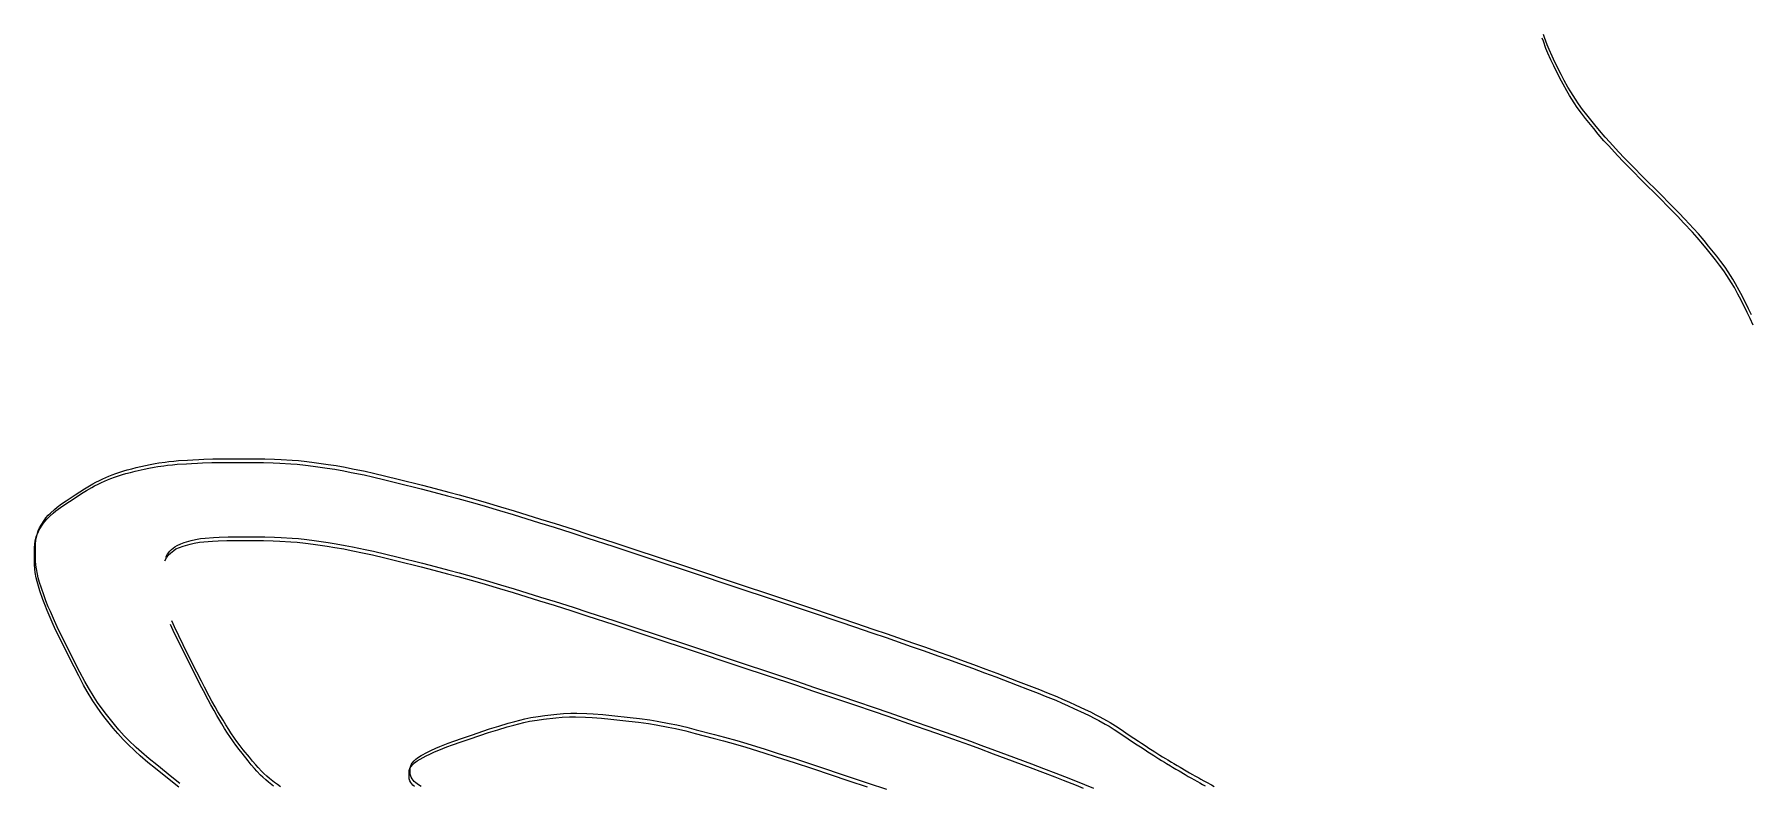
# Model space of a CAD drawing. Header units: metres. Extents: x -1097 to 1588, y -673 to 884.
# Drawn here: x 4.6 to 224.4, y 787.5 to 883.8 of the extents above; entities that cross this region are included whole.
import ezdxf

# ---------------------------------------------------------------- set-up
doc = ezdxf.new("R2010")
doc.units = ezdxf.units.M
doc.layers.add('TERRENO', color=188, linetype='Continuous', lineweight=0, plot=False)
doc.layers.add('VISTA LEJOS', color=7, linetype='Continuous', lineweight=0, plot=False)

msp = doc.modelspace()

# ---------------------------------------------------------------- linework, layer by layer
at = {"layer": 'TERRENO'}
for points in [[(224.71, 846.53), (224.33, 847.37), (223.95, 848.16), (223.17, 849.72), (222.76, 850.51), (222.3, 851.35), (221.94, 851.95), (221.34, 852.9), (220.95, 853.46), (220.41, 854.21), (219.88, 854.89), (218.84, 856.19), (218.25, 856.9), (217.53, 857.73), (216.92, 858.42), (215.8, 859.63), (215.04, 860.42), (213.89, 861.6), (212.73, 862.77), (210.39, 865.11), (209.23, 866.28), (208.08, 867.46), (207.32, 868.26), (206.2, 869.47), (205.58, 870.15), (204.86, 870.98), (204.28, 871.69), (203.24, 872.99), (202.71, 873.67), (202.16, 874.42), (201.78, 874.99), (201.18, 875.94), (200.82, 876.53), (200.36, 877.37), (199.95, 878.16), (199.17, 879.72), (198.79, 880.52), (198.41, 881.35), (198.17, 881.95), (197.83, 882.9), (197.69, 883.3)], [(23.05, 787.36), (22.03, 788.16), (20.08, 789.72), (19.11, 790.51), (18.13, 791.35), (17.47, 791.94), (16.48, 792.89), (15.92, 793.46), (15.24, 794.21), (14.67, 794.89), (13.64, 796.19), (13.09, 796.9), (12.5, 797.73), (12.06, 798.41), (11.33, 799.62), (10.87, 800.42), (10.24, 801.6), (9.64, 802.77), (8.47, 805.11), (7.9, 806.27), (7.33, 807.43), (6.97, 808.2), (6.46, 809.36), (6.18, 809.99), (5.88, 810.75), (5.65, 811.38), (5.26, 812.5), (5.07, 813.08), (4.9, 813.69), (4.8, 814.14), (4.67, 814.86), (4.61, 815.29), (4.57, 815.88), (4.56, 816.42), (4.56, 817.46), (4.57, 817.98), (4.61, 818.51), (4.67, 818.87), (4.8, 819.41), (4.9, 819.72), (5.07, 820.11), (5.26, 820.44), (5.65, 821.04), (5.88, 821.36), (6.18, 821.72), (6.46, 821.99), (6.97, 822.45), (7.33, 822.74), (7.9, 823.15), (8.47, 823.55), (9.64, 824.33), (10.23, 824.72), (10.83, 825.1), (11.25, 825.35), (11.9, 825.73), (12.27, 825.93), (12.75, 826.17), (13.17, 826.37), (13.94, 826.71), (14.36, 826.89), (14.84, 827.07), (15.21, 827.2), (15.86, 827.4), (16.28, 827.52), (16.88, 827.67), (17.47, 827.81), (18.64, 828.07), (19.24, 828.2), (19.89, 828.32), (20.37, 828.4), (21.14, 828.52), (21.62, 828.58), (22.27, 828.65), (22.87, 828.7), (24.04, 828.78), (24.69, 828.82), (25.46, 828.86), (26.11, 828.89), (27.28, 828.91), (28.06, 828.93), (29.22, 828.94), (30.39, 828.94), (32.72, 828.94), (33.91, 828.93), (35.15, 828.9), (36.02, 828.86), (37.41, 828.78), (38.22, 828.71), (39.29, 828.59), (40.25, 828.47), (42.06, 828.21), (43.05, 828.06), (44.2, 827.86), (45.14, 827.67), (46.78, 827.33), (47.85, 827.09), (49.44, 826.71), (51, 826.33), (54.11, 825.55), (55.73, 825.14), (57.49, 824.68), (58.8, 824.32), (60.96, 823.72), (62.29, 823.33), (64.13, 822.79), (65.87, 822.26), (69.24, 821.22), (71.12, 820.64), (73.4, 819.92), (75.31, 819.3), (78.76, 818.18), (81.08, 817.42), (84.56, 816.27), (88.06, 815.11), (95.06, 812.77), (98.55, 811.61), (102.02, 810.45), (104.31, 809.68), (107.72, 808.52), (109.6, 807.89), (111.82, 807.13), (113.64, 806.5), (116.88, 805.38), (118.54, 804.8), (120.28, 804.18), (121.52, 803.74), (123.51, 803.02), (124.7, 802.58), (126.27, 802), (127.7, 801.46), (130.42, 800.42), (131.78, 799.9), (133.13, 799.37), (134.03, 799.01), (135.37, 798.47), (136.11, 798.16), (136.98, 797.77), (137.71, 797.44), (139.01, 796.84), (139.67, 796.52), (140.38, 796.16), (140.89, 795.89), (141.71, 795.43), (142.2, 795.14), (142.86, 794.72), (143.47, 794.33), (144.64, 793.55), (145.23, 793.16), (145.82, 792.77), (146.22, 792.51), (146.82, 792.11), (147.16, 791.89), (147.58, 791.62), (147.93, 791.39), (148.58, 790.98), (148.92, 790.77), (149.3, 790.54), (149.58, 790.36), (150.06, 790.08), (150.35, 789.9), (150.77, 789.65), (151.17, 789.42), (151.95, 788.96), (152.34, 788.73), (152.76, 788.49), (153.06, 788.32), (153.54, 788.06), (153.82, 787.9), (154.19, 787.7), (154.53, 787.51)], [(21.25, 816.33), (21.47, 816.71), (21.74, 817.09), (21.98, 817.33), (22.41, 817.67), (22.7, 817.86), (23.15, 818.06), (23.6, 818.21), (24.51, 818.47), (25.03, 818.59), (25.69, 818.71), (26.28, 818.78), (27.36, 818.86), (28.09, 818.9), (29.23, 818.93), (30.39, 818.94), (32.72, 818.94), (33.91, 818.93), (35.15, 818.9), (36.02, 818.86), (37.41, 818.78), (38.22, 818.71), (39.29, 818.59), (40.25, 818.47), (42.06, 818.21), (43.05, 818.06), (44.2, 817.86), (45.14, 817.67), (46.78, 817.33), (47.85, 817.09), (49.44, 816.71), (51, 816.33), (54.11, 815.55), (55.73, 815.14), (57.49, 814.68), (58.8, 814.32), (60.96, 813.72), (62.29, 813.33), (64.13, 812.79), (65.87, 812.26), (69.24, 811.22), (71.12, 810.64), (73.4, 809.92), (75.31, 809.3), (78.76, 808.18), (81.08, 807.42), (84.56, 806.27), (88.06, 805.11), (95.06, 802.77), (98.55, 801.61), (102.04, 800.44), (104.35, 799.66), (107.8, 798.5), (109.72, 797.85), (111.99, 797.07), (113.87, 796.42), (117.24, 795.26), (118.98, 794.65), (120.82, 794), (122.16, 793.53), (124.32, 792.75), (125.62, 792.28), (127.38, 791.63), (129, 791.02), (132.11, 789.86), (133.68, 789.27), (135.26, 788.66), (136.34, 788.24), (137.98, 787.6), (138.91, 787.22)], [(35.18, 787.48), (34.53, 788), (34.19, 788.28), (33.82, 788.62), (33.53, 788.9), (33.06, 789.4), (32.76, 789.73), (32.34, 790.22), (31.94, 790.7), (31.17, 791.68), (30.77, 792.18), (30.35, 792.74), (30.05, 793.15), (29.58, 793.84), (29.29, 794.27), (28.92, 794.87), (28.58, 795.44), (27.93, 796.54), (27.58, 797.16), (27.16, 797.91), (26.82, 798.54), (26.21, 799.68), (25.81, 800.45), (25.22, 801.61), (24.64, 802.77), (23.47, 805.11), (22.9, 806.27), (22.35, 807.42), (22.01, 808.18)], [(53.25, 787.43), (53.05, 787.62), (52.79, 787.94), (52.67, 788.14), (52.58, 788.41), (52.56, 788.68), (52.56, 789.2), (52.58, 789.46), (52.67, 789.74), (52.79, 789.94), (53.05, 790.26), (53.25, 790.45), (53.59, 790.7), (53.97, 790.92), (54.74, 791.36), (55.21, 791.59), (55.81, 791.87), (56.36, 792.1), (57.39, 792.5), (58.11, 792.77), (59.24, 793.16), (60.39, 793.55), (62.72, 794.33), (63.9, 794.71), (65.11, 795.07), (65.95, 795.3), (67.24, 795.62), (67.99, 795.78), (68.94, 795.94), (69.78, 796.05), (71.33, 796.23), (72.17, 796.3), (73.12, 796.35), (73.87, 796.35), (75.16, 796.32), (76, 796.28), (77.21, 796.19), (78.39, 796.07), (80.72, 795.81), (81.93, 795.66), (83.23, 795.48), (84.18, 795.32), (85.73, 795.04), (86.68, 794.84), (87.98, 794.54), (89.19, 794.24), (91.52, 793.64), (92.82, 793.29), (94.37, 792.85), (95.67, 792.46), (98, 791.74), (99.56, 791.25), (101.89, 790.49), (104.22, 789.72), (108.89, 788.16), (111.22, 787.38)]]:
    msp.add_lwpolyline(points, dxfattribs=at)
at = {"layer": 'VISTA LEJOS'}
for points in [[(224.48, 847.84), (224.1, 848.63), (223.32, 850.19), (222.91, 850.98), (222.45, 851.82), (222.09, 852.42), (221.49, 853.37), (221.1, 853.93), (220.56, 854.68), (220.03, 855.36), (218.99, 856.66), (218.41, 857.37), (217.69, 858.2), (217.07, 858.89), (215.95, 860.1), (215.19, 860.89), (214.04, 862.07), (212.88, 863.24), (210.54, 865.58), (209.38, 866.75), (208.23, 867.93), (207.47, 868.73), (206.35, 869.94), (205.73, 870.62), (205.01, 871.45), (204.43, 872.16), (203.39, 873.46), (202.86, 874.14), (202.32, 874.89), (201.93, 875.46), (201.33, 876.41), (200.97, 877), (200.51, 877.84), (200.1, 878.63), (199.32, 880.19), (198.94, 880.99), (198.56, 881.82), (198.32, 882.42), (197.98, 883.37), (197.85, 883.77)], [(224.71, 846.53), (224.33, 847.37), (223.95, 848.16), (223.17, 849.72), (222.76, 850.51), (222.3, 851.35), (221.94, 851.95), (221.34, 852.9), (220.95, 853.46), (220.41, 854.21), (219.88, 854.89), (218.84, 856.19), (218.25, 856.9), (217.53, 857.73), (216.92, 858.42), (215.8, 859.63), (215.04, 860.42), (213.89, 861.6), (212.73, 862.77), (210.39, 865.11), (209.23, 866.28), (208.08, 867.46), (207.32, 868.26), (206.2, 869.47), (205.58, 870.15), (204.86, 870.98), (204.28, 871.69), (203.24, 872.99), (202.71, 873.67), (202.16, 874.42), (201.78, 874.99), (201.18, 875.94), (200.82, 876.53), (200.36, 877.37), (199.95, 878.16), (199.17, 879.72), (198.79, 880.52), (198.41, 881.35), (198.17, 881.95), (197.83, 882.9), (197.69, 883.3)], [(23.05, 787.36), (22.03, 788.16), (20.08, 789.72), (19.11, 790.51), (18.13, 791.35), (17.47, 791.94), (16.48, 792.89), (15.92, 793.46), (15.24, 794.21), (14.67, 794.89), (13.64, 796.19), (13.09, 796.9), (12.5, 797.73), (12.06, 798.41), (11.33, 799.62), (10.87, 800.42), (10.24, 801.6), (9.64, 802.77), (8.47, 805.11), (7.9, 806.27), (7.33, 807.43), (6.97, 808.2), (6.46, 809.36), (6.18, 809.99), (5.88, 810.75), (5.65, 811.38), (5.26, 812.5), (5.07, 813.08), (4.9, 813.69), (4.8, 814.14), (4.67, 814.86), (4.61, 815.29), (4.57, 815.88), (4.56, 816.42), (4.56, 817.46), (4.57, 817.98), (4.61, 818.51), (4.67, 818.87), (4.8, 819.41), (4.9, 819.72), (5.07, 820.11), (5.26, 820.44), (5.65, 821.04), (5.88, 821.36), (6.18, 821.72), (6.46, 821.99), (6.97, 822.45), (7.33, 822.74), (7.9, 823.15), (8.47, 823.55), (9.64, 824.33), (10.23, 824.72), (10.83, 825.1), (11.25, 825.35), (11.9, 825.73), (12.27, 825.93), (12.75, 826.17), (13.17, 826.37), (13.94, 826.71), (14.36, 826.89), (14.84, 827.07), (15.21, 827.2), (15.86, 827.4), (16.28, 827.52), (16.88, 827.67), (17.47, 827.81), (18.64, 828.07), (19.24, 828.2), (19.89, 828.32), (20.37, 828.4), (21.14, 828.52), (21.62, 828.58), (22.27, 828.65), (22.87, 828.7), (24.04, 828.78), (24.69, 828.82), (25.46, 828.86), (26.11, 828.89), (27.28, 828.91), (28.06, 828.93), (29.22, 828.94), (30.39, 828.94), (32.72, 828.94), (33.91, 828.93), (35.15, 828.9), (36.02, 828.86), (37.41, 828.78), (38.22, 828.71), (39.29, 828.59), (40.25, 828.47), (42.06, 828.21), (43.05, 828.06), (44.2, 827.86), (45.14, 827.67), (46.78, 827.33), (47.85, 827.09), (49.44, 826.71), (51, 826.33), (54.11, 825.55), (55.73, 825.14), (57.49, 824.68), (58.8, 824.32), (60.96, 823.72), (62.29, 823.33), (64.13, 822.79), (65.87, 822.26), (69.24, 821.22), (71.12, 820.64), (73.4, 819.92), (75.31, 819.3), (78.76, 818.18), (81.08, 817.42), (84.56, 816.27), (88.06, 815.11), (95.06, 812.77), (98.55, 811.61), (102.02, 810.45), (104.31, 809.68), (107.72, 808.52), (109.6, 807.89), (111.82, 807.13), (113.64, 806.5), (116.88, 805.38), (118.54, 804.8), (120.28, 804.18), (121.52, 803.74), (123.51, 803.02), (124.7, 802.58), (126.27, 802), (127.7, 801.46), (130.42, 800.42), (131.78, 799.9), (133.13, 799.37), (134.03, 799.01), (135.37, 798.47), (136.11, 798.16), (136.98, 797.77), (137.71, 797.44), (139.01, 796.84), (139.67, 796.52), (140.38, 796.16), (140.89, 795.89), (141.71, 795.43), (142.2, 795.14), (142.86, 794.72), (143.47, 794.33), (144.64, 793.55), (145.23, 793.16), (145.82, 792.77), (146.22, 792.51), (146.82, 792.11), (147.16, 791.89), (147.58, 791.62), (147.93, 791.39), (148.58, 790.98), (148.92, 790.77), (149.3, 790.54), (149.58, 790.36), (150.06, 790.08), (150.35, 789.9), (150.77, 789.65), (151.17, 789.42), (151.95, 788.96), (152.34, 788.73), (152.76, 788.49), (153.06, 788.32), (153.54, 788.06), (153.82, 787.9), (154.19, 787.7), (154.53, 787.51)], [(23.2, 787.83), (22.18, 788.63), (20.23, 790.19), (19.26, 790.98), (18.28, 791.82), (17.62, 792.41), (16.63, 793.36), (16.07, 793.93), (15.4, 794.68), (14.82, 795.36), (13.79, 796.66), (13.25, 797.37), (12.65, 798.2), (12.21, 798.88), (11.48, 800.09), (11.02, 800.89), (10.39, 802.07), (9.79, 803.24), (8.62, 805.58), (8.05, 806.74), (7.49, 807.9), (7.13, 808.67), (6.61, 809.83), (6.33, 810.46), (6.03, 811.22), (5.8, 811.85), (5.41, 812.97), (5.22, 813.55), (5.05, 814.16), (4.95, 814.61), (4.82, 815.33), (4.76, 815.76), (4.72, 816.35), (4.71, 816.89), (4.71, 817.93), (4.72, 818.45), (4.76, 818.98), (4.82, 819.34), (4.95, 819.88), (5.05, 820.19), (5.22, 820.58), (5.41, 820.91), (5.8, 821.51), (6.03, 821.83), (6.33, 822.19), (6.61, 822.46), (7.13, 822.92), (7.49, 823.21), (8.05, 823.62), (8.62, 824.02), (9.79, 824.8), (10.38, 825.19), (10.98, 825.57), (11.4, 825.82), (12.05, 826.2), (12.42, 826.4), (12.9, 826.64), (13.32, 826.84), (14.09, 827.18), (14.51, 827.36), (14.99, 827.54), (15.36, 827.67), (16.01, 827.87), (16.43, 827.99), (17.03, 828.14), (17.62, 828.28), (18.79, 828.54), (19.39, 828.67), (20.04, 828.79), (20.52, 828.87), (21.3, 828.99), (21.77, 829.05), (22.42, 829.12), (23.02, 829.17), (24.19, 829.25), (24.84, 829.29), (25.62, 829.33), (26.26, 829.36), (27.43, 829.38), (28.21, 829.4), (29.37, 829.41), (30.54, 829.41), (32.87, 829.41), (34.06, 829.4), (35.3, 829.37), (36.18, 829.33), (37.56, 829.25), (38.37, 829.18), (39.44, 829.06), (40.4, 828.94), (42.21, 828.68), (43.2, 828.53), (44.35, 828.32), (45.29, 828.14), (46.93, 827.8), (48, 827.56), (49.59, 827.18), (51.15, 826.8), (54.26, 826.02), (55.88, 825.61), (57.64, 825.15), (58.95, 824.79), (61.11, 824.19), (62.44, 823.8), (64.28, 823.26), (66.02, 822.73), (69.39, 821.69), (71.27, 821.11), (73.55, 820.39), (75.46, 819.77), (78.92, 818.65), (81.23, 817.89), (84.71, 816.74), (88.21, 815.58), (95.21, 813.24), (98.7, 812.08), (102.17, 810.92), (104.46, 810.15), (107.87, 808.99), (109.75, 808.36), (111.97, 807.6), (113.79, 806.97), (117.03, 805.85), (118.69, 805.27), (120.43, 804.65), (121.67, 804.21), (123.66, 803.49), (124.85, 803.05), (126.42, 802.47), (127.85, 801.93), (130.57, 800.89), (131.93, 800.37), (133.28, 799.84), (134.18, 799.48), (135.52, 798.94), (136.26, 798.63), (137.14, 798.24), (137.86, 797.91), (139.16, 797.31), (139.82, 796.99), (140.53, 796.63), (141.04, 796.36), (141.86, 795.9), (142.35, 795.61), (143.02, 795.19), (143.63, 794.8), (144.79, 794.02), (145.38, 793.63), (145.97, 793.24), (146.37, 792.98), (146.97, 792.58), (147.31, 792.36), (147.73, 792.09), (148.08, 791.86), (148.73, 791.45), (149.07, 791.24), (149.45, 791.01), (149.73, 790.83), (150.21, 790.54), (150.5, 790.37), (150.92, 790.12), (151.32, 789.89), (152.1, 789.43), (152.5, 789.2), (152.91, 788.96), (153.21, 788.79), (153.69, 788.53), (153.97, 788.37), (154.34, 788.16), (154.68, 787.98), (155.33, 787.64), (155.69, 787.45)], [(21.25, 816.33), (21.47, 816.71), (21.74, 817.09), (21.98, 817.33), (22.41, 817.67), (22.7, 817.86), (23.15, 818.06), (23.6, 818.21), (24.51, 818.47), (25.03, 818.59), (25.69, 818.71), (26.28, 818.78), (27.36, 818.86), (28.09, 818.9), (29.23, 818.93), (30.39, 818.94), (32.72, 818.94), (33.91, 818.93), (35.15, 818.9), (36.02, 818.86), (37.41, 818.78), (38.22, 818.71), (39.29, 818.59), (40.25, 818.47), (42.06, 818.21), (43.05, 818.06), (44.2, 817.86), (45.14, 817.67), (46.78, 817.33), (47.85, 817.09), (49.44, 816.71), (51, 816.33), (54.11, 815.55), (55.73, 815.14), (57.49, 814.68), (58.8, 814.32), (60.96, 813.72), (62.29, 813.33), (64.13, 812.79), (65.87, 812.26), (69.24, 811.22), (71.12, 810.64), (73.4, 809.92), (75.31, 809.3), (78.76, 808.18), (81.08, 807.42), (84.56, 806.27), (88.06, 805.11), (95.06, 802.77), (98.55, 801.61), (102.04, 800.44), (104.35, 799.66), (107.8, 798.5), (109.72, 797.85), (111.99, 797.07), (113.87, 796.42), (117.24, 795.26), (118.98, 794.65), (120.82, 794), (122.16, 793.53), (124.32, 792.75), (125.62, 792.28), (127.38, 791.63), (129, 791.02), (132.11, 789.86), (133.68, 789.27), (135.26, 788.66), (136.34, 788.24), (137.98, 787.6), (138.91, 787.22)], [(21.4, 816.8), (21.62, 817.18), (21.9, 817.56), (22.13, 817.8), (22.56, 818.14), (22.86, 818.32), (23.3, 818.53), (23.75, 818.68), (24.66, 818.94), (25.18, 819.06), (25.85, 819.18), (26.43, 819.25), (27.51, 819.33), (28.25, 819.37), (29.38, 819.4), (30.54, 819.41), (32.87, 819.41), (34.06, 819.4), (35.3, 819.37), (36.18, 819.33), (37.56, 819.25), (38.37, 819.18), (39.44, 819.06), (40.4, 818.94), (42.21, 818.68), (43.2, 818.53), (44.35, 818.32), (45.29, 818.14), (46.93, 817.8), (48, 817.56), (49.59, 817.18), (51.15, 816.8), (54.26, 816.02), (55.88, 815.61), (57.64, 815.15), (58.95, 814.79), (61.11, 814.19), (62.44, 813.8), (64.28, 813.26), (66.02, 812.73), (69.39, 811.69), (71.27, 811.11), (73.55, 810.39), (75.46, 809.77), (78.92, 808.65), (81.23, 807.89), (84.71, 806.74), (88.21, 805.58), (95.21, 803.24), (98.7, 802.08), (102.19, 800.91), (104.5, 800.13), (107.96, 798.97), (109.87, 798.32), (112.14, 797.54), (114.02, 796.89), (117.39, 795.73), (119.13, 795.12), (120.97, 794.47), (122.31, 794), (124.47, 793.22), (125.77, 792.74), (127.53, 792.1), (129.15, 791.49), (132.26, 790.33), (133.83, 789.74), (135.41, 789.13), (136.49, 788.71), (138.13, 788.06), (139.06, 787.69), (140.21, 787.22)], [(35.18, 787.48), (34.53, 788), (34.19, 788.28), (33.82, 788.62), (33.53, 788.9), (33.06, 789.4), (32.76, 789.73), (32.34, 790.22), (31.94, 790.7), (31.17, 791.68), (30.77, 792.18), (30.35, 792.74), (30.05, 793.15), (29.58, 793.84), (29.29, 794.27), (28.92, 794.87), (28.58, 795.44), (27.93, 796.54), (27.58, 797.16), (27.16, 797.91), (26.82, 798.54), (26.21, 799.68), (25.81, 800.45), (25.22, 801.61), (24.64, 802.77), (23.47, 805.11), (22.9, 806.27), (22.35, 807.42), (22.01, 808.18)], [(36.1, 787.38), (35.69, 787.68), (35.33, 787.95), (34.68, 788.47), (34.34, 788.75), (33.97, 789.09), (33.68, 789.37), (33.21, 789.87), (32.91, 790.2), (32.49, 790.69), (32.1, 791.17), (31.32, 792.14), (30.92, 792.65), (30.5, 793.21), (30.2, 793.62), (29.73, 794.31), (29.45, 794.74), (29.07, 795.34), (28.73, 795.91), (28.08, 797.01), (27.73, 797.63), (27.31, 798.38), (26.97, 799.01), (26.36, 800.15), (25.97, 800.92), (25.38, 802.08), (24.79, 803.24), (23.62, 805.58), (23.05, 806.74), (22.5, 807.89), (22.16, 808.65)], [(53.25, 787.43), (53.05, 787.62), (52.79, 787.94), (52.67, 788.14), (52.58, 788.41), (52.56, 788.68), (52.56, 789.2), (52.58, 789.46), (52.67, 789.74), (52.79, 789.94), (53.05, 790.26), (53.25, 790.45), (53.59, 790.7), (53.97, 790.92), (54.74, 791.36), (55.21, 791.59), (55.81, 791.87), (56.36, 792.1), (57.39, 792.5), (58.11, 792.77), (59.24, 793.16), (60.39, 793.55), (62.72, 794.33), (63.9, 794.71), (65.11, 795.07), (65.95, 795.3), (67.24, 795.62), (67.99, 795.78), (68.94, 795.94), (69.78, 796.05), (71.33, 796.23), (72.17, 796.3), (73.12, 796.35), (73.87, 796.35), (75.16, 796.32), (76, 796.28), (77.21, 796.19), (78.39, 796.07), (80.72, 795.81), (81.93, 795.66), (83.23, 795.48), (84.18, 795.32), (85.73, 795.04), (86.68, 794.84), (87.98, 794.54), (89.19, 794.24), (91.52, 793.64), (92.82, 793.29), (94.37, 792.85), (95.67, 792.46), (98, 791.74), (99.56, 791.25), (101.89, 790.49), (104.22, 789.72), (108.89, 788.16), (111.22, 787.38)], [(54.12, 787.42), (53.74, 787.65), (53.4, 787.9), (53.2, 788.09), (52.94, 788.41), (52.82, 788.61), (52.74, 788.88), (52.71, 789.15), (52.71, 789.67), (52.74, 789.93), (52.82, 790.21), (52.94, 790.41), (53.2, 790.73), (53.4, 790.92), (53.74, 791.17), (54.12, 791.39), (54.9, 791.82), (55.36, 792.06), (55.96, 792.34), (56.51, 792.57), (57.55, 792.97), (58.27, 793.24), (59.39, 793.63), (60.54, 794.02), (62.87, 794.8), (64.05, 795.18), (65.26, 795.54), (66.1, 795.77), (67.4, 796.09), (68.14, 796.25), (69.09, 796.41), (69.93, 796.52), (71.48, 796.7), (72.32, 796.77), (73.27, 796.82), (74.02, 796.82), (75.32, 796.79), (76.15, 796.75), (77.36, 796.66), (78.54, 796.54), (80.87, 796.28), (82.08, 796.13), (83.38, 795.95), (84.33, 795.79), (85.88, 795.5), (86.84, 795.31), (88.13, 795.01), (89.34, 794.71), (91.67, 794.11), (92.97, 793.76), (94.53, 793.32), (95.82, 792.93), (98.15, 792.21), (99.71, 791.72), (102.04, 790.96), (104.37, 790.19), (109.04, 788.63), (111.37, 787.85), (113.71, 787.07)]]:
    msp.add_lwpolyline(points, dxfattribs=at)

doc.saveas('drawing.dxf')
